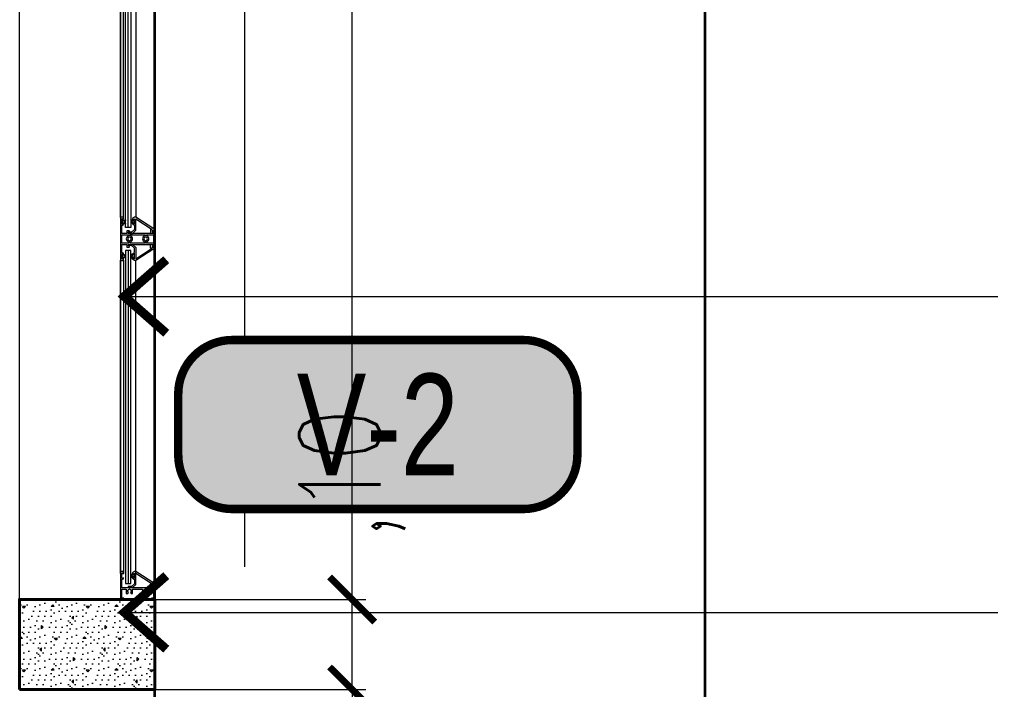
# Model space of a CAD drawing. Header units: millimetres. Extents: x 216 to 2687, y 57 to 1099.
# Drawn here: x 441.741 to 442.817, y 58.935 to 59.679 of the extents above; entities that cross this region are included whole.
import ezdxf
from ezdxf.enums import TextEntityAlignment as Align

# ---------------------------------------------------------------- set-up
doc = ezdxf.new("R2010")
doc.units = ezdxf.units.MM
doc.header["$LTSCALE"] = 0.5
doc.set_wipeout_variables(frame=1)
doc.header["$PDMODE"] = 35
doc.linetypes.add('DASHDOT2', pattern=[12.7, 6.35, -3.175, 0, -3.175])
for name, color, linetype, lineweight in [('A-COTAS', 7, 'Continuous', 9), ('A-ECON-ACHU', 146, 'Continuous', 0), ('A-ECON-PLAC', 134, 'Continuous', 40), ('A-EJES', 7, 'DASHDOT2', 9), ('A-PLAN-1', 2, 'Continuous', 35), ('A-PLAN-ACHU1', 105, 'Continuous', 9), ('A-PLAN-ACHU2', 146, 'Continuous', 0), ('A-PLAN-ACHU3', 250, 'Continuous', 0), ('A-TEXT-FLEC', 4, 'Continuous', 9), ('A-TEXT-VENT', 2, 'Continuous', 9), ('A-VENT', 1, 'Continuous', 15), ('A-WIPEOUT', 255, 'Continuous', 0)]:
    doc.layers.add(name, color=color, linetype=linetype, lineweight=lineweight)
doc.styles.add('Cotas', font='romans.shx', dxfattribs={"width": 0.75})
doc.styles.add('ING_50', font='swisscl.ttf', dxfattribs={"height": 0.08})
doc.dimstyles.new("1-25'", dxfattribs={"dimtxt": 0.075, "dimasz": 0.05, "dimexe": 0.015, "dimexo": 0, "dimgap": 0.02, "dimtad": 0, "dimzin": 4, "dimtxsty": 'Cotas', "dimblk": 'ARCHTICK', "dimcen": 0.09, "dimclrd": 142, "dimclre": 2, "dimclrt": 2, "dimadec": 0, "dimazin": 0, "dimtfac": 1, "dimtmove": 0, "dimatfit": 3, "dimfxl": 0.1, "dimlwd": 13, "dimlwe": 9, "dimarcsym": 2})

# ---------------------------------------------------------------- blocks, each defined once
blk = doc.blocks.new('ALN-177', base_point=(0.5588302890618358, 0.5404238234098401))
at = {"layer": 'A-PLAN-ACHU1'}
for p, q in [((0.534297784425109, 0.5506374799609637), (0.5323621309648113, 0.552874772392249)), ((0.5343826459436132, 0.5518645149028479), (0.5323621309648113, 0.552874772392249)), ((0.534297784425109, 0.5506374799609637), (0.5323621309648111, 0.5484462455124463)), ((0.534336587960845, 0.5494334740104634), (0.5323621309648111, 0.5484462455124463)), ((0.5361441126694672, 0.5484812026587914), (0.534336587960845, 0.5494334740104634)), ((0.5361441126694674, 0.5527937572631358), (0.5343826459436132, 0.5518645149028479)), ((0.5361441126694672, 0.5484812026587914), (0.5361441126694674, 0.5527937572631358))]:
    blk.add_line(p, q, dxfattribs=at)
at = {"layer": 'A-VENT'}
blk.add_lwpolyline([(0.5558302890618358, 0.5404238234098401), (0.5588302890618358, 0.5404238234098401), (0.5588302890618358, 0.5419238234098401), (0.5377411306641885, 0.55548448358162), (0.5362411306641884, 0.55548448358162), (0.5343302890618358, 0.55398448358162), (0.5343302890618359, 0.5520775261758779), (0.5362411306641885, 0.553577526175878), (0.5362411306641885, 0.5478488311130394), (0.5343302890618359, 0.5493488311130394), (0.5343302890618358, 0.548077526175878), (0.5362411306641885, 0.5465775261758778), (0.5362411306641885, 0.5417795215100272), (0.5332383553405268, 0.5387767461863654), (0.5294984899770692, 0.5387767461863653), (0.5294984899770692, 0.5386327177668735), (0.5304984899770693, 0.5376327177668736), (0.5342156472645946, 0.5376327177668736), (0.5377411306641886, 0.5411582011664675), (0.5377411306641885, 0.5537011424171183), (0.5560568868956574, 0.5419238234098401), (0.5540802890618359, 0.54192382340984), (0.5540802890618359, 0.5389238234098401, 1), (0.5565802890618359, 0.5389238234098401)], format="xyb", close=True, dxfattribs=at)
blk = doc.blocks.new('ALN-292')
at = {"layer": 'A-VENT'}
blk.add_lwpolyline([(0, 0.02400000000000002), (0, 0), (0.003500000000000003, 0), (0.003500000000000003, 0.002499999999999947), (0.001500000000000001, 0.001499999999999946), (0.001499999999999987, 0.00788196601125013), (0.003500000000000003, 0.006881966011250018), (0.003500000000000003, 0.008000000000000007), (0.001500000000000001, 0.009000000000000008), (0.001499999999999994, 0.01793933982822027), (0.006999999999999992, 0.01793933982822027), (0.006999999999999992, 0.01500000000000001), (0.009999999999999995, 0.01500000000000012), (0.009249999999999967, 0.01650000000000007), (0.008499999999999994, 0.01650000000000007), (0.008499999999999994, 0.01793933982822027), (0.03649999999999999, 0.01793933982822027), (0.03649999999999999, 0.01650000000000007), (0.03575000000000002, 0.01650000000000007), (0.03499999999999999, 0.01500000000000012), (0.03799999999999999, 0.01500000000000001), (0.03799999999999999, 0.02399999999999997), (0.03800000000000002, 0.03299999999999992), (0.03500000000000002, 0.03299999999999981), (0.03575000000000003, 0.03149999999999986), (0.0365, 0.03149999999999986), (0.0365, 0.03006066017177966), (0.008500000000000008, 0.03006066017177972), (0.008500000000000008, 0.03149999999999992), (0.00924999999999998, 0.03149999999999992), (0.01000000000000002, 0.03299999999999986), (0.00700000000000002, 0.03300000000000003), (0.007000000000000006, 0.03006066017177977), (0.001500000000000008, 0.03006066017177977), (0.001500000000000043, 0.03900000000000003), (0.003500000000000045, 0.04000000000000004), (0.003500000000000052, 0.04111803398875002), (0.001500000000000029, 0.04011803398874991), (0.001500000000000064, 0.0465000000000001), (0.003500000000000066, 0.0455000000000001), (0.003500000000000072, 0.04800000000000004), (6.938893903907228e-17, 0.04800000000000004)], close=True, dxfattribs=at)
for points in [[(0.009249999999999845, 0.02741869858279433, 0.3522849494188029), (0.006499999999999968, 0.02400000000000002, 0.3522849494188029), (0.009249999999999967, 0.02058130141720627), (0.009249999999999967, 0.01943933982822027), (0.001499999999999994, 0.01943933982822027), (0.001500000000000001, 0.02400000000000002), (0.001500000000000008, 0.02856066017177977), (0.00924999999999998, 0.02856066017177972)], [(0.007999999999999967, 0.02400000000000002, 1.000000000000014), (0.01199999999999997, 0.02400000000000001, 1.000000000000014)], [(0.02724999999999989, 0.02741869858279428, 0.3522849494187984), (0.02450000000000001, 0.02399999999999997, 0.3522849494187984), (0.02725000000000001, 0.02058130141720627), (0.02725000000000001, 0.01943933982822021), (0.01074999999999997, 0.01943933982822027), (0.0107500000000001, 0.02058130141720566, 0.3522849494187981), (0.01349999999999997, 0.02400000000000001, 0.3522849494187981), (0.01074999999999997, 0.02741869858279372), (0.01075, 0.02856066017177972), (0.02725000000000002, 0.02856066017177972)], [(0.02600000000000001, 0.02399999999999997, 0.9999999999999999), (0.03000000000000001, 0.02399999999999996, 0.9999999999999999)], [(0.02875000000000014, 0.02058130141720566, 0.3522849494187981), (0.03150000000000001, 0.02399999999999996, 0.3522849494187981), (0.02875000000000001, 0.02741869858279367), (0.02875000000000003, 0.02856066017177972), (0.0365, 0.02856066017177972), (0.03649999999999999, 0.02399999999999997), (0.03649999999999999, 0.01943933982822021), (0.02875000000000001, 0.01943933982822021)]]:
    blk.add_lwpolyline(points, format="xyb", close=True, dxfattribs=at)
blk = doc.blocks.new('V-2_CT_BLQ4')
at = {"layer": 'A-PLAN-ACHU1'}
for points in [[(-0.117500000000291, 0.4126896705372474), (-0.1175000053062831, 1.530310185353528), (-0.1235000053061412, 1.530310185353528), (-0.1235000000001492, 0.4126896705372474)], [(-0.117500000000291, 0.3873103501871356), (-0.1175000053071926, 0.01753048641489841), (-0.1235000053070507, 0.01753048641489841), (-0.1235000000001492, 0.3873103501871356)]]:
    blk.add_lwpolyline(points, close=True, dxfattribs=at)
for points in [[(-0.1140549522137917, 0.4208584336304284), (-0.1140549522137917, 0.4165458790259891), (-0.1158624769227572, 0.4174981503776962), (-0.1178369339186247, 0.4165109218795351), (-0.1159012804582744, 0.4187021563282087), (-0.1178369339186247, 0.4209394487595546), (-0.1158164189396302, 0.4199291912702847), (-0.1140549522137917, 0.4208584336304284)], [(-0.1140536292623437, 0.4170761703073822), (-0.1140536292623437, 0.4213887249118216), (-0.1158611539708545, 0.4204364535601144), (-0.1178356109671768, 0.4214236820582755), (-0.1158999575068265, 0.4192324476096019), (-0.1178356109671768, 0.416995155178256), (-0.1158150959881823, 0.4180054126675259), (-0.1140536292623437, 0.4170761703073822)], [(-0.1140536292623437, 0.3829238504174555), (-0.1140536292623437, 0.3786112958134709), (-0.1158611539708545, 0.379563567165178), (-0.1178356109671768, 0.3785763386670169), (-0.1158999575068265, 0.3807675731152358), (-0.1178356109671768, 0.3830048655465816), (-0.1158150959881823, 0.3819946080573118), (-0.1140536292623437, 0.3829238504174555)]]:
    blk.add_lwpolyline(points, dxfattribs=at)
at = {"layer": 'A-PLAN-ACHU2'}
for points in [[(-0.1204999999999927, 0.4126896705372474), (-0.1205000053059848, 1.530310185353528)], [(-0.1289108469090934, 1.519004225615163), (-0.1289108416026465, 0.4236359959911624)], [(-0.1155000000003383, 0.4236403760776284), (-0.1154986285991981, 1.518999845528242)], [(-0.1204999999999927, 0.3873103501871356), (-0.1205000053068943, 0.01753048641489841)], [(-0.1289108469100029, 0.02883644615326375), (-0.1289108416026465, 0.3763640247332205)], [(-0.1155000000003383, 0.3763596446467545), (-0.1154986286001076, 0.02884082624018447)]]:
    blk.add_lwpolyline(points, dxfattribs=at)
for points in [[(-0.11200000000008, 0.4236403760776284), (-0.1120000053065269, 1.518999845528242)], [(-0.11200000000008, 0.3763596446467545), (-0.1120000053074364, 0.02884082624018447)]]:
    blk.add_lwpolyline(points, close=True, dxfattribs=at)
at = {"layer": 'A-VENT'}
blk.add_lwpolyline([(0, 0), (4.11420160162379e-06, 1.550000000000409), (-0.1499958857984893, 1.550000156329361), (-0.1500000000000909, 1.563289515615907e-07)], close=True, dxfattribs=at)
blk.add_lwpolyline([(-0.1210000000000946, 0.007868105521538382, 3.732050807579713), (-0.1230000000000473, 0.007868105521538382), (-0.1237547636683303, 0.00656081650095075), (-0.1255000000001019, 0.00656081650095075), (-0.1255000000001019, 0.01156081650060514), (-0.1365000000000691, 0.01156081650060514), (-0.1365000000000691, 0.00656081650095075), (-0.1382452363322955, 0.00656081650095075), (-0.1390000000001237, 0.007868105521538382, 3.732050807579713), (-0.1410000000000764, 0.007868105521538382), (-0.1417547636679046, 0.00656081650095075), (-0.143500000000131, 0.00656081650095075), (-0.143500000000131, 0.01156081650060514), (-0.1485000000002401, 0.01156081650060514), (-0.1485000000002401, 0.001560816500841611), (-0.1464393398282482, 0.001560816500841611), (-0.1480000000001382, 1.563289515615907e-07), (-0.1500000000000909, 1.563289515615907e-07), (-0.1500000000000909, 0.01600015632902796), (-0.1469999999999345, 0.01600015632902796), (-0.1477500000000873, 0.01450015632917712), (-0.1485000000002401, 0.01450015632917712), (-0.1485000000002401, 0.01306081650091073), (-0.1134999999999309, 0.01306081650091073), (-0.1134999999999309, 0.02200015632888608), (-0.1155000000003383, 0.0230001563290898), (-0.1155000000003383, 0.02411819031794948), (-0.1134999999999309, 0.02311819031774576), (-0.1134999999999309, 0.02950015632904979), (-0.1155000000003383, 0.02850015632884606), (-0.1155000000003383, 0.03100015632890063), (-0.11200000000008, 0.03100015632890063), (-0.11200000000008, 1.563289515615907e-07), (-0.1140000000000327, 1.563289515615907e-07), (-0.1155606601719228, 0.001560816500841611), (-0.1134999999999309, 0.001560816500841611), (-0.1134999999999309, 0.01156081650060514), (-0.11850000000004, 0.01156081650060514), (-0.11850000000004, 0.00656081650095075), (-0.1202452363322664, 0.00656081650095075)], format="xyb", close=True, dxfattribs=at)
at = {"layer": 'A-VENT', "xscale": -1}
for name, p in [('ALN-292', (-0.1119986770486321, 0.3760000103623042)), ('ALN-177', (-0.149998677048643, 0.4089349701041556)), ('ALN-177', (-0.1500000000000909, 0.01593511607052278))]:
    blk.add_blockref(name, p, dxfattribs=at)
at = {"layer": 'A-VENT', "rotation": 180}
blk.add_blockref('ALN-177', (-0.149998677048643, 0.3910650506206821), dxfattribs=at)
blk = doc.blocks.new('V-2_CT-BLQ4')
at = {"layer": 'A-VENT'}
blk.add_blockref('V-2_CT_BLQ4', (0, 0), dxfattribs=at)
blk = doc.blocks.new('*U675')
at = {"layer": 'A-TEXT-FLEC'}
blk.add_lwpolyline([(3.561975394937889, 0), (0, 0), (0, 0.1370235189529012)], dxfattribs=at)
at = {"layer": 'A-TEXT-FLEC', "const_width": 0.01}
blk.add_lwpolyline([(3.515547050308276, -0.0408174103613419), (3.561975394937974, 9.094947017729282e-13), (3.515547050308276, 0.0408174103613419)], dxfattribs=at)
blk = doc.blocks.new('_ArchTick')
at = {"color": 0, "linetype": 'ByBlock', "const_width": 0.15}
blk.add_lwpolyline([(-0.5, -0.5), (0.5, 0.5)], dxfattribs=at)
blk = doc.blocks.new('*D704')
at = {"layer": 'A-COTAS', "color": 2, "linetype": 'DASHDOT2', "lineweight": 9, "transparency": 16777216}
for p, q in [((441.890537406066, 58.9354253764518), (442.124427780234, 58.9354253764518)), ((441.8905294962715, 58.63542537645208), (442.124427780234, 58.63542537645208))]:
    blk.add_line(p, q, dxfattribs=at)
at = {"layer": 'A-COTAS', "color": 142, "linetype": 'Continuous', "lineweight": 13, "transparency": 16777216}
for p, q in [((442.109427780234, 58.9354253764518), (442.109427780234, 58.87453251930908)), ((442.109427780234, 58.63542537645208), (442.109427780234, 58.69631823359479))]:
    blk.add_line(p, q, dxfattribs=at)
at = {"layer": 'DEFPOINTS', "color": 0, "transparency": 16777216}
for p in [(441.890537406066, 58.9354253764518), (442.109427780234, 58.9354253764518), (441.8905294962715, 58.63542537645208)]:
    blk.add_point(p, dxfattribs=at)
at = {"layer": 'A-COTAS', "color": 142, "lineweight": 13, "transparency": 16777216, "xscale": 0.05, "yscale": 0.05, "zscale": 0.05}
for p, rotation in [((442.109427780234, 58.9354253764518), 90), ((442.109427780234, 58.63542537645208), 270)]:
    blk.add_blockref('_ArchTick', p, dxfattribs=dict(at, rotation=rotation))
at = {"layer": 'A-COTAS', "color": 2, "transparency": 16777216, "insert": (442.109427780234, 58.78542537645201), "char_height": 0.09, "attachment_point": 5, "rotation": 90, "style": 'Cotas'}
blk.add_mtext(',30', dxfattribs=at)
blk = doc.blocks.new('*D705')
at = {"layer": 'A-COTAS', "color": 142, "linetype": 'Continuous', "lineweight": 13, "transparency": 16777216}
for p, q in [((442.109427780234, 59.03542545455252), (442.109427780234, 59.08542545455252)), ((442.109427780234, 58.9354253764518), (442.109427780234, 59.03542545455252))]:
    blk.add_line(p, q, dxfattribs=at)
at = {"layer": 'A-COTAS', "color": 2, "linetype": 'DASHDOT2', "lineweight": 9, "transparency": 16777216}
for p, q in [((441.815561135445, 59.03542545455252), (442.124427780234, 59.03542545455252)), ((441.890537406066, 58.9354253764518), (442.124427780234, 58.9354253764518))]:
    blk.add_line(p, q, dxfattribs=at)
at = {"layer": 'DEFPOINTS', "color": 0, "transparency": 16777216}
for p in [(441.815561135445, 59.03542545455252), (442.109427780234, 59.03542545455252), (441.890537406066, 58.9354253764518)]:
    blk.add_point(p, dxfattribs=at)
at = {"layer": 'A-COTAS', "color": 142, "lineweight": 13, "transparency": 16777216, "xscale": 0.05, "yscale": 0.05, "zscale": 0.05}
for p, rotation in [((442.109427780234, 59.03542545455252), 90), ((442.109427780234, 58.9354253764518), 270)]:
    blk.add_blockref('_ArchTick', p, dxfattribs=dict(at, rotation=rotation))
at = {"layer": 'A-COTAS', "color": 2, "transparency": 16777216, "insert": (442.109427780234, 59.17453259740974), "char_height": 0.09, "attachment_point": 5, "rotation": 90, "style": 'Cotas'}
blk.add_mtext(',10', dxfattribs=at)
blk = doc.blocks.new('*D706')
at = {"layer": 'A-COTAS', "color": 2, "linetype": 'DASHDOT2', "lineweight": 9, "transparency": 16777216}
for p, q in [((441.8905294962753, 60.58542537645326), (442.1244277802342, 60.58542537645326)), ((441.8155611354453, 59.03542545455252), (442.1244277802342, 59.03542545455252))]:
    blk.add_line(p, q, dxfattribs=at)
at = {"layer": 'A-COTAS', "color": 142, "linetype": 'Continuous', "lineweight": 13, "transparency": 16777216}
for p, q in [((442.1094277802342, 60.58542537645326), (442.1094277802342, 59.92846112978861)), ((442.1094277802342, 59.03542545455252), (442.1094277802342, 59.69238970121717))]:
    blk.add_line(p, q, dxfattribs=at)
at = {"layer": 'DEFPOINTS', "color": 0, "transparency": 16777216}
for p in [(441.8905294962753, 60.58542537645326), (442.1094277802342, 60.58542537645326), (441.8155611354453, 59.03542545455252)]:
    blk.add_point(p, dxfattribs=at)
at = {"layer": 'A-COTAS', "color": 142, "lineweight": 13, "transparency": 16777216, "xscale": 0.05, "yscale": 0.05, "zscale": 0.05}
for p, rotation in [((442.1094277802342, 60.58542537645326), 90), ((442.1094277802342, 59.03542545455252), 270)]:
    blk.add_blockref('_ArchTick', p, dxfattribs=dict(at, rotation=rotation))
at = {"layer": 'A-COTAS', "color": 2, "transparency": 16777216, "insert": (442.1094277802342, 59.81042541550296), "char_height": 0.09, "attachment_point": 5, "rotation": 90, "style": 'Cotas'}
blk.add_mtext('1,55', dxfattribs=at)

msp = doc.modelspace()

# ---------------------------------------------------------------- hatches: boundary and pattern name
at = {"layer": 'A-ECON-ACHU'}
h = msp.add_hatch(dxfattribs=at)
h.set_pattern_fill('CONCRT', color=256, scale=0.05, angle=45, style=0, pattern_type=2)
h.set_pattern_definition([(45, (-2342.257553559994, -1056.268992540171), (6.938893903907228e-18, 0.07071067811865475), [0.0025, -0.0175, 0, -0.025, 0, -0.005000000000000001]), (45, (-2342.268160161711, -1056.258385938453), (6.938893903907228e-18, 0.07071067811865475), [0, -0.0175, 0.0025, -0.025, 0, -0.005000000000000001]), (45, (-2342.275231229523, -1056.251314870641), (6.938893903907228e-18, 0.07071067811865475), [0, -0.02, 0, -0.0225, 0.0025, -0.005000000000000001]), (45, (-2342.289373365147, -1056.237172735017), (6.938893903907228e-18, 0.07071067811865475), [0, -0.02, 0.0025, -0.0225, 0, -0.005000000000000001]), (135, (-2342.255785793041, -1056.270760307124), (-0.07071067811865475, 1.387778780781446e-17), [0.0025, -0.0475]), (135, (-2342.241643657417, -1056.2566181715), (-0.07071067811865475, 1.387778780781446e-17), [-0.0175, 0.0025, -0.015, 0, -0.0125, 0.0025]), (135, (-2342.223965987887, -1056.23894050197), (-0.07071067811865475, 1.387778780781446e-17), [0, -0.025, 0.0025, -0.0125, 0, -0.01]), (135, (-2342.252250259135, -1056.267224773218), (-0.03535533905932738, 6.938893903907228e-18), [0, -0.0075, 0, -0.0075, 0, -0.01]), (135, (-2342.250482492182, -1056.261921472359), (-0.03535533905932738, 6.938893903907228e-18), [0, -0.01, 0, -0.0075, 0, -0.0075]), (135, (-2342.245179191323, -1056.260153705406), (-0.03535533905932738, 6.938893903907228e-18), [0, -0.01, 0, -0.01, 0, -0.005000000000000001]), (135, (-2342.241643657417, -1056.249547103688), (-0.03535533905932738, 6.938893903907228e-18), [0, -0.0075, 0, -0.01, 0, -0.0075]), (90, (-2342.255785793041, -1056.270760307124), (-0.03535533900000001, 0.03535533900000001), [0.0035355, -0.0212132, 0.0035355, -0.042426478]), (180, (-2342.241643657417, -1056.2566181715), (-0.03535533900000001, 0.03535533900000001), [-0.035355, 0.0035355, -0.028284678, 0.0035355])])
h.paths.add_polyline_path([(441.740553225653, 58.93542537645226), (441.8905374060651, 58.93542537645226), (441.8905374060651, 59.03542537645217), (441.740553225653, 59.03542537645217)])

# ---------------------------------------------------------------- linework, layer by layer
at = {"layer": 'A-ECON-PLAC'}
msp.add_lwpolyline([(441.740553225653, 58.93542537645226), (441.8905374060651, 58.93542537645226), (441.8905374060651, 59.03542537645217), (441.740553225653, 59.03542537645217)], close=True, dxfattribs=at)
at = {"layer": 'A-EJES', "ltscale": 0.25}
msp.add_line((441.990524951827, 57.38400124179634), (441.9905097825504, 63.92503722163974), dxfattribs=at)
at = {"layer": 'A-PLAN-1'}
msp.add_lwpolyline([(441.8905294962715, 58.63542537645208), (441.8905294962751, 60.58542537645326), (442.500509198946, 60.58542537645212), (442.500509198946, 58.63542537645253)], close=True, dxfattribs=at)

# ---------------------------------------------------------------- block references
at = {"layer": 'A-VENT', "xscale": -1}
msp.add_blockref('V-2_CT-BLQ4', (441.7405611354452, 59.03542537638805), dxfattribs=at)

# ---------------------------------------------------------------- dimensions: what is measured, and where the dimension line sits
at = {"layer": 'A-COTAS'}
dim = msp.add_linear_dim(base=(442.109427780234, 58.9354253764518), p1=(441.8905294962715, 58.63542537645208), p2=(441.890537406066, 58.9354253764518), angle=90, dimstyle="1-25'", override={"dimtxt": 0.09}, dxfattribs=at)
dim.commit()
dim.dimension.update_dxf_attribs({"geometry": '*D704', "text_midpoint": (442.109427780234, 58.78542537645201)})

# ---------------------------------------------------------------- next in the draw order: wipeouts: each hides what was drawn before it
msp.add_wipeout([(441.9766310600422, 59.323250373060574), (442.2991310600423, 59.323250373060574), (442.3415574669135, 59.305676779931765), (442.35913106004233, 59.26325037306057), (442.35913106004233, 59.195750373060555), (442.3415574669135, 59.15332396618936), (442.2991310600423, 59.13575037306055), (441.9766310600422, 59.13575037306055), (441.93420465317104, 59.15332396618936), (441.9166310600422, 59.195750373060555), (441.9166310600422, 59.26325037306057), (441.93420465317104, 59.305676779931765)]).dxf.layer = 'A-WIPEOUT'

# ---------------------------------------------------------------- next in the draw order: hatches: boundary and pattern name
at = {"layer": 'A-PLAN-ACHU3'}
h = msp.add_hatch(color=254, dxfattribs=at)
edge = h.paths.add_edge_path()
edge.add_line((441.9166310600422, 59.2632503730606), (441.9166310600422, 59.19575037306049))
edge.add_arc((441.9766310600421, 59.19575037306049), 0.05999999999994543, 180, 270)
edge.add_line((441.9766310600421, 59.13575037306055), (442.2991310600423, 59.13575037306055))
edge.add_arc((442.2991310600423, 59.19575037306049), 0.05999999999994543, 270, 360)
edge.add_line((442.3591310600423, 59.19575037306049), (442.3591310600423, 59.2632503730606))
edge.add_arc((442.2991310600423, 59.2632503730606), 0.05999999999994543, 0, 90)
edge.add_line((442.2991310600423, 59.32325037306055), (441.9766310600421, 59.32325037306055))
edge.add_arc((441.9766310600421, 59.2632503730606), 0.05999999999994543, 90, 180)

# ---------------------------------------------------------------- next in the draw order: linework, layer by layer
at = {"layer": 'A-TEXT-VENT', "const_width": 0.009375000000001164}
msp.add_lwpolyline([(441.9166310600422, 59.2632503730606), (441.9166310600422, 59.19575037306049, 0.414213562373095), (441.9766310600421, 59.13575037306055), (442.2991310600423, 59.13575037306055, 0.414213562373095), (442.3591310600423, 59.19575037306049), (442.3591310600423, 59.2632503730606, 0.414213562373095), (442.2991310600423, 59.32325037306055), (441.9766310600421, 59.32325037306055, 0.414213562373095)], format="xyb", close=True, dxfattribs=at)

# ---------------------------------------------------------------- next in the draw order: block references
at = {"layer": 'A-TEXT-FLEC', "xscale": -1}
for p in [(445.4189041023083, 59.37154758801853), (445.4189041023083, 59.02107184996021)]:
    msp.add_blockref('*U675', p, dxfattribs=at)

# ---------------------------------------------------------------- next in the draw order: texts
at = {"layer": 'A-TEXT-VENT', "color": 1, "style": 'ING_50'}
msp.add_attdef('V-2', text='AA', height=0.112500000000014, dxfattribs=at).set_placement((442.1378810600422, 59.22950037306055), align=Align.MIDDLE_CENTER)

# ---------------------------------------------------------------- next in the draw order: dimensions: what is measured, and where the dimension line sits
at = {"layer": 'A-COTAS'}
for base, p1, p2, picture, middle in [((442.1094277802342, 60.58542537645326), (441.8155611354453, 59.03542545455252), (441.8905294962753, 60.58542537645326), '*D706', (442.1094277802342, 59.81042541550296)), ((442.109427780234, 59.03542545455252), (441.890537406066, 58.9354253764518), (441.815561135445, 59.03542545455252), '*D705', (442.109427780234, 59.17453259740974))]:
    dim = msp.add_linear_dim(base=base, p1=p1, p2=p2, angle=90, dimstyle="1-25'", override={"dimtxt": 0.09}, dxfattribs=at)
    dim.commit()
    dim.dimension.update_dxf_attribs({"geometry": picture, "text_midpoint": middle})

doc.saveas('drawing.dxf')
